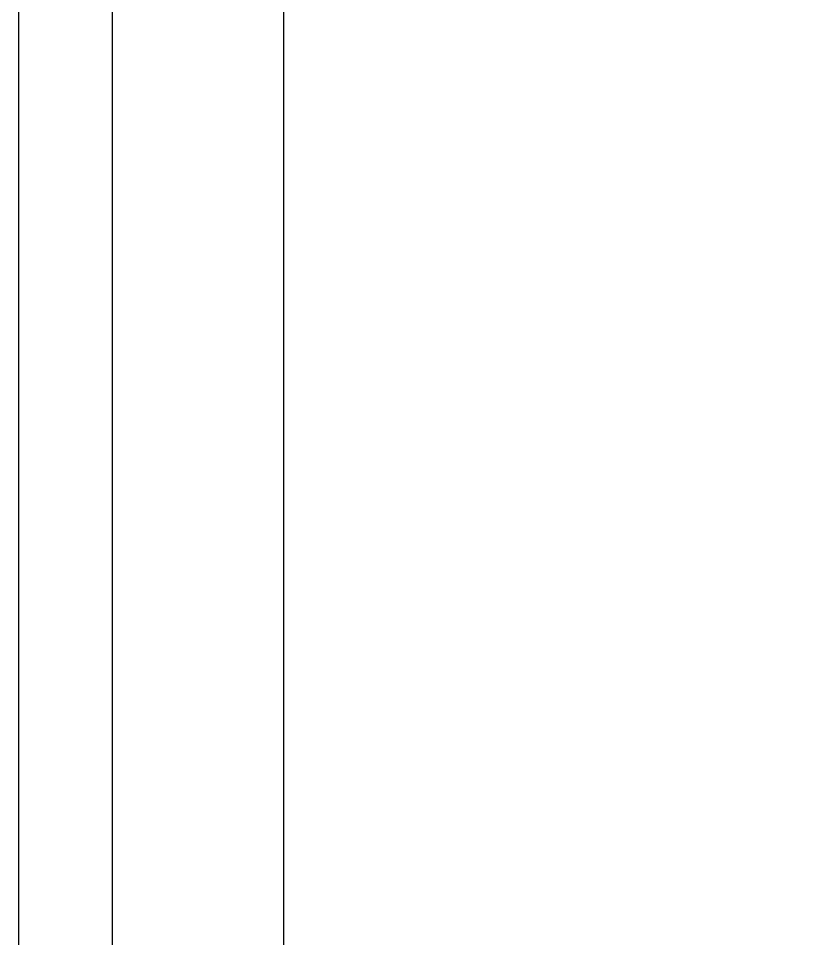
# Model space of a CAD drawing. Header units: millimetres. Extents: x 0 to 460316, y -63250 to 103204.
# Drawn here: x 183351.4 to 183537.3, y 49532 to 49746.8 of the extents above; entities that cross this region are included whole.
import ezdxf
from ezdxf.enums import TextEntityAlignment as Align

# ---------------------------------------------------------------- set-up
doc = ezdxf.new("R2010")
doc.units = ezdxf.units.MM
doc.header["$LTSCALE"] = 25
for name, color, linetype in [('ac-text', 7, 'Continuous'), ('BATH', 4, 'Continuous'), ('F-SYM', 7, 'Continuous'), ('FORM(YOURNAME)-11', 1, 'Continuous')]:
    doc.layers.add(name, color=color, linetype=linetype)
doc.styles.add('YOURNAME', font='HY울릉도M.TTF')

# ---------------------------------------------------------------- blocks, each defined once
blk = doc.blocks.new('FORM-PLAN')
at = {"layer": 'FORM(YOURNAME)-11', "color": 250}
blk.add_lwpolyline([(-72444.19, -3284.8), (11555.81, -3284.8), (11555.81, 56115.2), (-72444.19, 56115.2)], close=True, dxfattribs=at)
at = {"layer": 'FORM(YOURNAME)-11', "color": 3, "style": 'YOURNAME'}
for tag, height, p in [('1', 450.5, (9905.31, 18187.7)), ('2', 450.5, (9905.31, 17544.13)), ('3', 450.5, (9905.31, 16256.99)), ('4', 450.5, (9905.31, 14326.27)), ('5', 514.86, (9905.31, 12009.42)), ('6', 514.86, (9905.31, 9756.92)), ('7', 514.86, (9905.31, 7504.42)), ('8', 514.86, (9905.31, 5251.92)), ('9', 514.86, (9905.31, 2999.42)), ('10', 514.86, (5655.02, 811.27)), ('11', 514.86, (9905.31, 746.92)), ('12', 514.86, (5655.02, -1441.23)), ('13', 514.86, (9905.31, -1441.23))]:
    blk.add_attdef(tag, text='', height=height, dxfattribs=at).set_placement(p, align=Align.MIDDLE_RIGHT)

msp = doc.modelspace()

# ---------------------------------------------------------------- linework, layer by layer
at = {"layer": 'ac-text'}
msp.add_line((183413.26, 50212.89), (183413.26, 47752.45), dxfattribs=at)
at = {"layer": 'BATH'}
msp.add_line((183373.26, 49962.45), (183373.26, 47752.45), dxfattribs=at)

# ---------------------------------------------------------------- block references
at = {"layer": 'F-SYM', "xscale": 0.2500000000000001, "yscale": 0.2500000000000001, "zscale": 0.2500000000000001}
msp.add_blockref('FORM-PLAN', (201462.45, 41384.91), dxfattribs=at)

doc.saveas('drawing.dxf')
